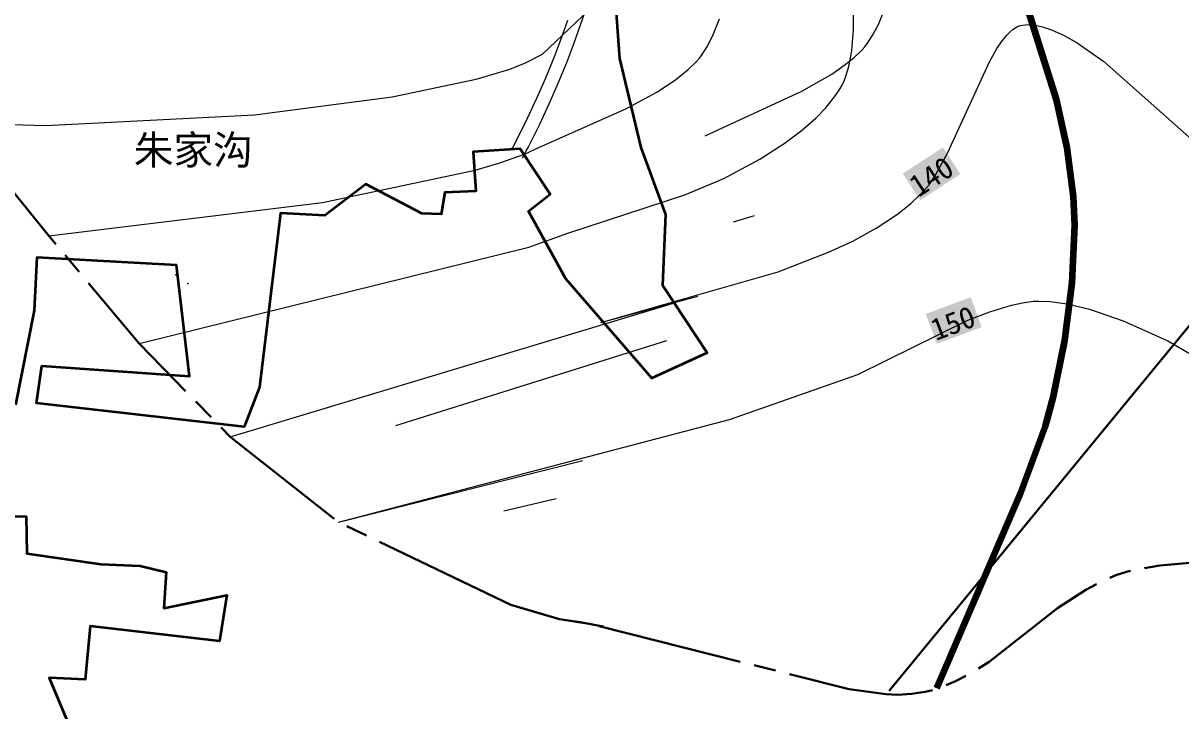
# Model space of a CAD drawing. Header units: inches. Extents: x 36473197 to 36486087, y 3899343 to 3911260.
# Drawn here: x 36482052 to 36482848, y 3902047 to 3902520 of the extents above; entities that cross this region are included whole.
import ezdxf

# ---------------------------------------------------------------- set-up
doc = ezdxf.new("R2010")
doc.units = ezdxf.units.IN
doc.header["$MEASUREMENT"] = 0
doc.linetypes.add('可采边界', pattern=[0.047, 0.02, -0.002, 0.003, -0.002, 0.02])
doc.layers.get('Defpoints').update_dxf_attribs({"lineweight": 0})
for name, color, linetype, lineweight in [('4煤底板等值线', 7, 'Continuous', 0), ('4煤底板等值线注记', 7, 'Continuous', 0), ('五四采煤队', 7, 'Continuous', 0), ('公路', 7, 'Continuous', 0), ('可采边界', 7, 'Continuous', 0), ('向北背斜轴', 7, 'Continuous', 0), ('四盘区辅运巷', 7, 'Continuous', 0), ('居民地', 7, 'Continuous', 0), ('等值线', 7, 'Continuous', 0)]:
    doc.layers.add(name, color=color, linetype=linetype, lineweight=lineweight)
doc.layers.add('保护煤柱', color=7, linetype='Continuous', lineweight=0, true_color=0xff0042)
doc.styles.add('仿宋', font='simfang.ttf')
doc.styles.add('仿宋_GB2312', font='')
doc.styles.add('宋体', font='SIMSUN.TTC')
doc.styles.get('仿宋_GB2312').set_extended_font_data('仿宋_GB2312')
doc.linetypes.add('保护煤柱', pattern='A,0.0195,-0.001,[6,西北矿业高家堡煤矿2022年采掘接续图(2022.8.14).shx,S=1.01575e-06,R=0,X=0,Y=0],0.0195', length=0.04)
doc.dimstyles.get("Standard").update_dxf_attribs({"dimtxt": 30, "dimasz": 20, "dimexe": 0.18, "dimexo": 0.0625, "dimgap": 0.09, "dimtad": 1, "dimdec": 0, "dimzin": 0, "dimdsep": 46, "dimtxsty": '仿宋', "dimcen": 0.09, "dimclrd": 150, "dimclre": 150, "dimadec": 0, "dimazin": 0, "dimtfac": 1, "dimtdec": 0, "dimtofl": 0, "dimtmove": 0, "dimatfit": 3, "dimfxl": 1, "dimtolj": 1, "dimtzin": 0, "dimlwd": 0, "dimarcsym": 0})

# ---------------------------------------------------------------- blocks, each defined once
blk = doc.blocks.new('*D205')
at = {"layer": 'Defpoints', "color": 0, "transparency": 16777216}
for p in [(36485936.09, 3904772.87), (36482207.75, 3899448.44), (36482358.83, 3899342.66)]:
    blk.add_point(p, dxfattribs=at)
at = {"layer": '四盘区辅运巷', "color": 150, "lineweight": -2, "transparency": 16777216}
for p, q in [((36485936.14, 3904772.84), (36486087.31, 3904666.98)), ((36482207.81, 3899448.41), (36482358.98, 3899342.55))]:
    blk.add_line(p, q, dxfattribs=at)
at = {"layer": '四盘区辅运巷', "color": 150, "lineweight": 0, "transparency": 16777216}
blk.add_line((36486075.69, 3904650.7), (36482370.3, 3899359.04), dxfattribs=at)
at = {"layer": '四盘区辅运巷', "color": 150, "transparency": 16777216}
for points in [[(36486072.96, 3904652.61), (36486078.42, 3904648.79), (36486087.16, 3904667.08)], [(36482367.57, 3899360.95), (36482373.03, 3899357.13), (36482358.83, 3899342.66)]]:
    blk.add_solid(points, dxfattribs=at)
at = {"layer": '四盘区辅运巷', "color": 0, "transparency": 16777216, "insert": (36484210.49, 3902013.62), "char_height": 30, "attachment_point": 5, "rotation": 54.99908, "style": '仿宋'}
blk.add_mtext('\\A1;650', dxfattribs=at)

msp = doc.modelspace()

# ---------------------------------------------------------------- hatches: boundary and pattern name
at = {"layer": '4煤底板等值线注记', "true_color": 0xffffff}
for points in [[(36482669.04, 3902398), (36482657.05, 3902416.38), (36482684.61, 3902434.36), (36482696.6, 3902415.98)], [(36482680.49, 3902299.28), (36482672.83, 3902319.84), (36482703.67, 3902331.33), (36482711.33, 3902310.76)]]:
    msp.add_hatch(color=7, dxfattribs=at).paths.add_polyline_path(points, flags=17)

# ---------------------------------------------------------------- linework, layer by layer
at = {"layer": '4煤底板等值线', "color": 7, "linetype": 'Continuous', "lineweight": 0, "flags": 128}
for points in [[(36482409.48, 3902498.54), (36482450.8, 3902538.05)], [(36482426.82, 3902375.37), (36482507.24, 3902401.68), (36482533.97, 3902413.05), (36482558.7, 3902426.2), (36482576.25, 3902437.5), (36482587.15, 3902445.72), (36482597.21, 3902454.55), (36482604.06, 3902461.63), (36482610.16, 3902469.15), (36482613.7, 3902474.47), (36482615.28, 3902477.23), (36482616.69, 3902480.09), (36482617.95, 3902483.33), (36482619.93, 3902490.08), (36482621.93, 3902500.75), (36482623.25, 3902515.66), (36482623.19, 3902539.02)], [(36482407.4, 3902434.5), (36482466.77, 3902460.76), (36482487.86, 3902472.31), (36482500.76, 3902480.9), (36482509.55, 3902487.97), (36482514.82, 3902493.08), (36482517.2, 3902495.8), (36482519.02, 3902498.22), (36482522.28, 3902503.3), (36482526.48, 3902511.37), (36482531.12, 3902522.77)], [(36482449.49, 3902314), (36482571.42, 3902348.86), (36482606, 3902362.21), (36482622.63, 3902369.96), (36482638.68, 3902378.76), (36482653.31, 3902388.48), (36482662.52, 3902395.81), (36482669.03, 3902401.89), (36482673.12, 3902406.32), (36482675.06, 3902408.69), (36482679.74, 3902415.63), (36482688.08, 3902430.89), (36482716.36, 3902492.82), (36482721.75, 3902502.29), (36482725.51, 3902507.81), (36482728.46, 3902511.43), (36482730.51, 3902513.55), (36482732.63, 3902515.4), (36482734.27, 3902516.57), (36482735.41, 3902517.23), (36482735.99, 3902517.51), (36482736.84, 3902517.85), (36482738.15, 3902518.24), (36482739.49, 3902518.52), (36482741.32, 3902518.74), (36482743.19, 3902518.82), (36482746.06, 3902518.68), (36482749.01, 3902518.27), (36482753.04, 3902517.34), (36482759.28, 3902515.24), (36482767.89, 3902511.29), (36482776.77, 3902506.25), (36482795.18, 3902493.5), (36482941.25, 3902363.8)], [(36482005.69, 3902452.77), (36482020.47, 3902450.83), (36482068, 3902449.33), (36482211.44, 3902456.85), (36482306.03, 3902469.17), (36482363.82, 3902481.27), (36482386.3, 3902487.93), (36482397.23, 3902492.17), (36482409.42, 3902498.54)], [(36482070.01, 3902373.64), (36482258.26, 3902396.55), (36482363.09, 3902418.78), (36482380.16, 3902423.72), (36482396.9, 3902429.61), (36482407.4, 3902434.5)], [(36482132.05, 3902299.5), (36482400, 3902365.83), (36482426.82, 3902375.37)], [(36482269.12, 3902176.55), (36482537.84, 3902247.33), (36482626.04, 3902278.16), (36482701.84, 3902315.43), (36482716.85, 3902321.33), (36482731.82, 3902325.91), (36482739.29, 3902327.52), (36482746.74, 3902328.5), (36482750.62, 3902328.63), (36482758.36, 3902328.3), (36482769.95, 3902326.73), (36482785.38, 3902323.11), (36482808.47, 3902315.19), (36482839.18, 3902301.25), (36482992.61, 3902211.98)], [(36482449.49, 3902314), (36482516.22, 3902332.03)], [(36482194.81, 3902235.3), (36482499.43, 3902327.32)], [(36482269.12, 3902176.55), (36482437.09, 3902219.02)]]:
    msp.add_lwpolyline(points, dxfattribs=at)
at = {"layer": '五四采煤队', "color": 7}
for p in [(36482157.34, 3902346.61), (36482165.53, 3902340.87)]:
    msp.add_point(p, dxfattribs=at)
at = {"layer": '保护煤柱', "color": 1, "linetype": '保护煤柱', "lineweight": 30, "ltscale": 3750, "true_color": 0xff0000, "flags": 128}
msp.add_lwpolyline([(36482647.76, 3902060.56), (36482909, 3902378.83), (36482956.41, 3902506), (36482967.2, 3902803.66), (36482651.34, 3903218.03), (36482471.44, 3903320.2), (36482308.23, 3903404.63), (36482047.72, 3903470.73), (36481910.21, 3903412.08), (36481645.42, 3902905.61), (36481168.13, 3902890.49)], dxfattribs=at)
at = {"layer": '公路', "color": 8, "linetype": 'Continuous', "lineweight": 9, "true_color": 0x808080, "flags": 128}
for points in [[(36482395.66, 3902427.26), (36482396.9, 3902429.61), (36482398.19, 3902431.94), (36482399.48, 3902434.27), (36482400.76, 3902436.61), (36482407.51, 3902450.42), (36482413.92, 3902464.42), (36482420.11, 3902478.54), (36482426.01, 3902492.78), (36482430.91, 3902505.66), (36482435.59, 3902518.61), (36482440.14, 3902531.63)], [(36482388.06, 3902432.75), (36482389.14, 3902434.79), (36482390.25, 3902436.81), (36482391.38, 3902438.84), (36482392.49, 3902440.87), (36482399.13, 3902454.49), (36482405.45, 3902468.3), (36482411.56, 3902482.22), (36482417.39, 3902496.26), (36482422.23, 3902508.98), (36482426.85, 3902521.78)]]:
    msp.add_lwpolyline(points, dxfattribs=at)
at = {"layer": '可采边界', "linetype": '可采边界', "lineweight": 30, "ltscale": 5000}
for p, q in [((36482421.1, 3902109.94), (36482387.56, 3902119.86)), ((36482435.16, 3902107.92), (36482421.1, 3902109.94)), ((36482450.97, 3902104.79), (36482435.16, 3902107.92))]:
    msp.add_line(p, q, dxfattribs=at)
at = {"layer": '可采边界', "linetype": '可采边界', "lineweight": 30, "ltscale": 5000, "flags": 128}
for points in [[(36482387.56, 3902119.86), (36482269.12, 3902176.55), (36482194.81, 3902235.3), (36482132.05, 3902299.5), (36482070.01, 3902373.64), (36482005.69, 3902452.77), (36481575.44, 3902656.22), (36481399.7, 3902704.37), (36481151.29, 3902901.94)], [(36483711.29, 3901962.91), (36483413.28, 3902030.55), (36483395.3, 3902033.36), (36483333.92, 3902037.6), (36483207.24, 3902064.15), (36482944.74, 3902137.66), (36482897.66, 3902146.59), (36482875.17, 3902148.57), (36482854.41, 3902148.58), (36482833.74, 3902146.88), (36482818.39, 3902144.27), (36482810.85, 3902142.45), (36482803.46, 3902140.15), (36482792.94, 3902135.54), (36482782.76, 3902130.07), (36482763.3, 3902117.43), (36482716.36, 3902080.69), (36482702.76, 3902072.18), (36482693.31, 3902067.24), (36482683.58, 3902063.09), (36482678.57, 3902061.43), (36482672.46, 3902059.96), (36482663.11, 3902058.54), (36482653.67, 3902057.96), (36482645.28, 3902058.29), (36482620.26, 3902061.74), (36482443.07, 3902106.35), (36482421.1, 3902109.94), (36482387.56, 3902119.86)]]:
    msp.add_lwpolyline(points, dxfattribs=at)
at = {"layer": '向北背斜轴', "color": 1, "lineweight": 100, "true_color": 0xff0000, "flags": 128}
msp.add_lwpolyline([(36482074.95, 3903071.78), (36482366.4, 3902994.96), (36482413.55, 3902977.64), (36482436.3, 3902967.5), (36482458.3, 3902955.94), (36482484.04, 3902938.97), (36482508.3, 3902919.79), (36482523.51, 3902905.92), (36482547.4, 3902879.97), (36482569.34, 3902852.22), (36482649.28, 3902727.7), (36482715.77, 3902596.97), (36482741.9, 3902532.69), (36482762.37, 3902467.26), (36482769.69, 3902434.12), (36482774.23, 3902400.62), (36482774.95, 3902380.89), (36482773.23, 3902341.17), (36482768.19, 3902301.45), (36482760.12, 3902262.11), (36482754.83, 3902242.76), (36482737.85, 3902196.7), (36482680.17, 3902062.39)], dxfattribs=at)
at = {"layer": '居民地', "color": 254, "linetype": 'Continuous', "lineweight": 35, "true_color": 0xd7d7d7, "flags": 128}
for points in [[(36482456.02, 3902580.2), (36482462.33, 3902495.59), (36482476.89, 3902434.17), (36482493.88, 3902388.11), (36482491.86, 3902339.51), (36482522.6, 3902293.04), (36482484.58, 3902275.67), (36482425.53, 3902343.95), (36482399.65, 3902390.42), (36482414.61, 3902402.14), (36482393.99, 3902433.26), (36482361.63, 3902431.24), (36482363.65, 3902404.16), (36482342.22, 3902403.35), (36482339.79, 3902388.4), (36482326.45, 3902388.81), (36482288.02, 3902409.01), (36482259.71, 3902387.6), (36482229.38, 3902389.21), (36482214.84, 3902269.47), (36482204.42, 3902242.18), (36482061.65, 3902258.5), (36482065.31, 3902284.1), (36482166.68, 3902277.07), (36482157.87, 3902353.31), (36482061.72, 3902358.63), (36482059.95, 3902322.12), (36482047.17, 3902257.25)], [(36482031.16, 3902180.94), (36482054.58, 3902180.58), (36482055.05, 3902155.1), (36482105.73, 3902147.78), (36482132.77, 3902146.66), (36482150.79, 3902142.16), (36482149.1, 3902117.4), (36482192.47, 3902126.4), (36482187.4, 3902094.89), (36482098.41, 3902105.02), (36482095.03, 3902068.44), (36482070.25, 3902069.57), (36482109.22, 3901976.61)]]:
    msp.add_lwpolyline(points, dxfattribs=at)
at = {"layer": '等值线', "linetype": 'Continuous', "lineweight": 0, "flags": 128}
for points in [[(36482521.18, 3902442.28), (36482587.6, 3902473.07), (36482608.14, 3902484.78), (36482617.52, 3902491.28), (36482623.3, 3902495.93), (36482628.59, 3902500.92), (36482630.99, 3902503.59), (36482632.81, 3902505.97), (36482636.08, 3902510.98), (36482640.3, 3902518.98), (36482644.94, 3902530.3)], [(36482540.61, 3902383.15), (36482555.04, 3902387.58)], [(36482308.6, 3902243.09), (36482494.78, 3902301.52)], [(36482382.9, 3902184.34), (36482418.77, 3902192.97)]]:
    msp.add_lwpolyline(points, dxfattribs=at)

# ---------------------------------------------------------------- texts
at = {"layer": '4煤底板等值线注记', "color": 18, "true_color": 0x000000, "style": '宋体'}
for s, rotation, p in [('140', 33.12377, (36482667.89, 3902399.77)), ('150', 20.42831, (36482679.75, 3902301.25))]:
    msp.add_text(s, height=15, rotation=rotation, dxfattribs=at).set_placement(p)
at = {"layer": '居民地', "color": 254, "lineweight": 35, "true_color": 0xd7d7d7, "style": '仿宋_GB2312'}
msp.add_text('朱家沟', height=20, dxfattribs=at).set_placement((36482128.41, 3902422.62, -0.2))

# ---------------------------------------------------------------- dimensions: what is measured, and where the dimension line sits
at = {"layer": '四盘区辅运巷'}
dim = msp.add_linear_dim(base=(36482358.83, 3899342.66), p1=(36485936.09, 3904772.87), p2=(36482207.75, 3899448.44), angle=54.99908, text='650', dimstyle='Standard', dxfattribs=at)
dim.commit()
dim.dimension.update_dxf_attribs({"geometry": '*D205', "text_midpoint": (36484222.99, 3902004.87), "dimtype": 160})

doc.saveas('drawing.dxf')
